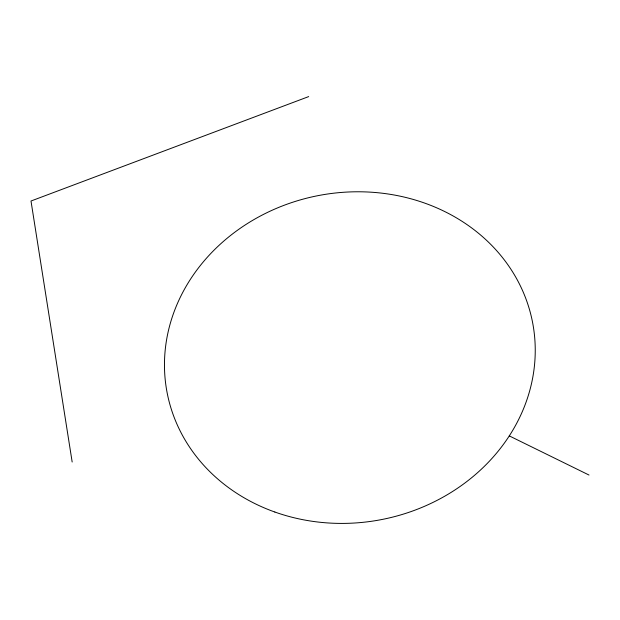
<?xml version="1.0" encoding="UTF-8"?>
<svg xmlns="http://www.w3.org/2000/svg" width="620" height="620" viewBox="0 0 620 620"><rect width="100%" height="100%" fill="white"/><g stroke="black" fill="none" stroke-linecap="round" stroke-linejoin="round"><path stroke-width="0.93" d="M308.69 96.596L31 201.012L72.168 462.016M509.284 435.891L589 475.036M274.846 512.027A186.07 165.044 -10.7 0 0 534.184 332.676A186.07 165.044 -10.7 0 0 240.544 228.083A186.07 165.044 -10.7 0 0 274.846 512.027"/></g></svg>
